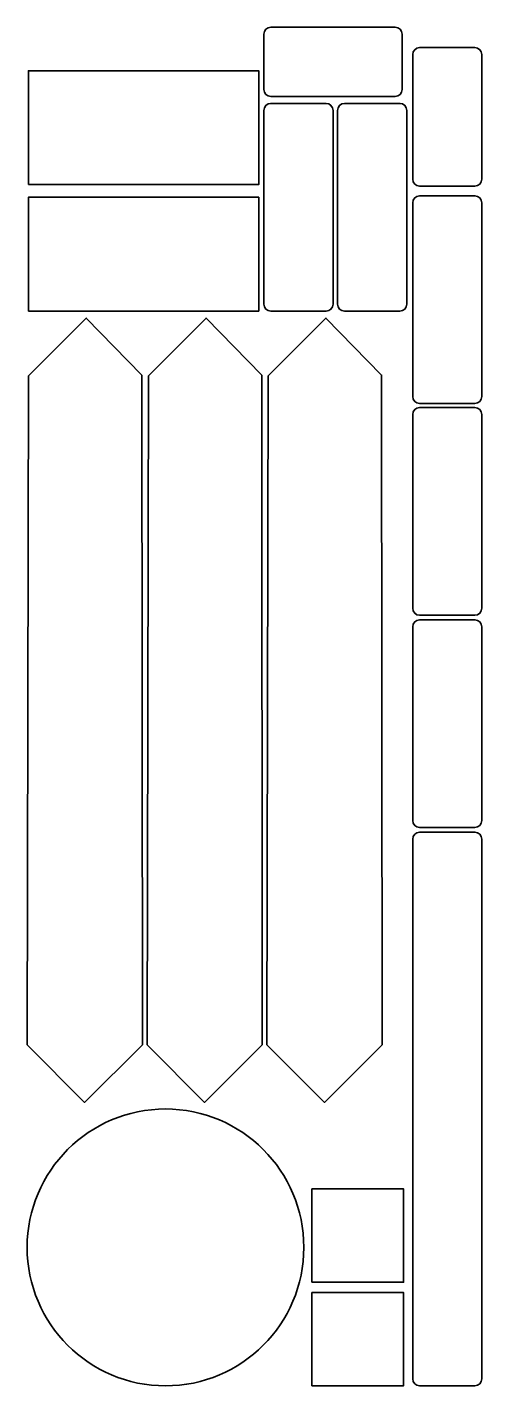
# Model space of a CAD drawing. Header units: inches. Extents: x 1055 to 2041, y -1779 to 1166.
import ezdxf

# ---------------------------------------------------------------- set-up
doc = ezdxf.new("R2010")
doc.units = ezdxf.units.IN
doc.header["$MEASUREMENT"] = 0
doc.layers.add('Capa 1', color=7, linetype='Continuous')

# ---------------------------------------------------------------- blocks, each defined once
blk = doc.blocks.new('block 2')
at = {"layer": 'Capa 1', "lineweight": 0}
blk.add_open_spline([(2025.7, -108.9), (2025.7, -108.9), (1905.7, -108.9), (1905.7, -108.9), (1897.4, -108.9), (1890.7, -102.2), (1890.7, -93.9), (1890.7, -93.9), (1890.7, 326.1), (1890.7, 326.1), (1890.7, 334.4), (1897.4, 341.1), (1905.7, 341.1), (1905.7, 341.1), (2025.7, 341.1), (2025.7, 341.1), (2034, 341.1), (2040.7, 334.4), (2040.7, 326.1), (2040.7, 326.1), (2040.7, -93.9), (2040.7, -93.9), (2040.7, -102.2), (2034, -108.9), (2025.7, -108.9)], degree=3, knots=[0, 0, 0, 0, 1, 1, 1, 2, 2, 2, 3, 3, 3, 4, 4, 4, 5, 5, 5, 6, 6, 6, 7, 7, 7, 8, 8, 8, 8], dxfattribs=at)
at = {"layer": 'Capa 1', "color": 250, "lineweight": 35, "true_color": 0x201815}
blk.add_open_spline([(2025.7, -108.9), (2025.7, -108.9), (1905.7, -108.9), (1905.7, -108.9), (1897.4, -108.9), (1890.7, -102.2), (1890.7, -93.9), (1890.7, -93.9), (1890.7, 326.1), (1890.7, 326.1), (1890.7, 334.4), (1897.4, 341.1), (1905.7, 341.1), (1905.7, 341.1), (2025.7, 341.1), (2025.7, 341.1), (2034, 341.1), (2040.7, 334.4), (2040.7, 326.1), (2040.7, 326.1), (2040.7, -93.9), (2040.7, -93.9), (2040.7, -102.2), (2034, -108.9), (2025.7, -108.9)], degree=3, knots=[0, 0, 0, 0, 1, 1, 1, 2, 2, 2, 3, 3, 3, 4, 4, 4, 5, 5, 5, 6, 6, 6, 7, 7, 7, 8, 8, 8, 8], dxfattribs=at)
blk = doc.blocks.new('block 3')
at = {"layer": 'Capa 1', "lineweight": 0}
blk.add_open_spline([(2025.7, 350.1), (2025.7, 350.1), (1905.7, 350.1), (1905.7, 350.1), (1897.4, 350.1), (1890.7, 356.8), (1890.7, 365.1), (1890.7, 365.1), (1890.7, 785.1), (1890.7, 785.1), (1890.7, 793.4), (1897.4, 800.1), (1905.7, 800.1), (1905.7, 800.1), (2025.7, 800.1), (2025.7, 800.1), (2034, 800.1), (2040.7, 793.4), (2040.7, 785.1), (2040.7, 785.1), (2040.7, 365.1), (2040.7, 365.1), (2040.7, 356.8), (2034, 350.1), (2025.7, 350.1)], degree=3, knots=[0, 0, 0, 0, 1, 1, 1, 2, 2, 2, 3, 3, 3, 4, 4, 4, 5, 5, 5, 6, 6, 6, 7, 7, 7, 8, 8, 8, 8], dxfattribs=at)
at = {"layer": 'Capa 1', "color": 250, "lineweight": 35, "true_color": 0x201815}
blk.add_open_spline([(2025.7, 350.1), (2025.7, 350.1), (1905.7, 350.1), (1905.7, 350.1), (1897.4, 350.1), (1890.7, 356.8), (1890.7, 365.1), (1890.7, 365.1), (1890.7, 785.1), (1890.7, 785.1), (1890.7, 793.4), (1897.4, 800.1), (1905.7, 800.1), (1905.7, 800.1), (2025.7, 800.1), (2025.7, 800.1), (2034, 800.1), (2040.7, 793.4), (2040.7, 785.1), (2040.7, 785.1), (2040.7, 365.1), (2040.7, 365.1), (2040.7, 356.8), (2034, 350.1), (2025.7, 350.1)], degree=3, knots=[0, 0, 0, 0, 1, 1, 1, 2, 2, 2, 3, 3, 3, 4, 4, 4, 5, 5, 5, 6, 6, 6, 7, 7, 7, 8, 8, 8, 8], dxfattribs=at)
blk = doc.blocks.new('block 4')
at = {"layer": 'Capa 1', "lineweight": 0}
blk.add_open_spline([(1862.9, 550.3), (1862.9, 550.3), (1742.9, 550.3), (1742.9, 550.3), (1734.6, 550.3), (1727.9, 557), (1727.9, 565.3), (1727.9, 565.3), (1727.9, 985.3), (1727.9, 985.3), (1727.9, 993.6), (1734.6, 1000.3), (1742.9, 1000.3), (1742.9, 1000.3), (1862.9, 1000.3), (1862.9, 1000.3), (1871.2, 1000.3), (1877.9, 993.6), (1877.9, 985.3), (1877.9, 985.3), (1877.9, 565.3), (1877.9, 565.3), (1877.9, 557), (1871.2, 550.3), (1862.9, 550.3)], degree=3, knots=[0, 0, 0, 0, 1, 1, 1, 2, 2, 2, 3, 3, 3, 4, 4, 4, 5, 5, 5, 6, 6, 6, 7, 7, 7, 8, 8, 8, 8], dxfattribs=at)
at = {"layer": 'Capa 1', "color": 250, "lineweight": 35, "true_color": 0x201815}
blk.add_open_spline([(1862.9, 550.3), (1862.9, 550.3), (1742.9, 550.3), (1742.9, 550.3), (1734.6, 550.3), (1727.9, 557), (1727.9, 565.3), (1727.9, 565.3), (1727.9, 985.3), (1727.9, 985.3), (1727.9, 993.6), (1734.6, 1000.3), (1742.9, 1000.3), (1742.9, 1000.3), (1862.9, 1000.3), (1862.9, 1000.3), (1871.2, 1000.3), (1877.9, 993.6), (1877.9, 985.3), (1877.9, 985.3), (1877.9, 565.3), (1877.9, 565.3), (1877.9, 557), (1871.2, 550.3), (1862.9, 550.3)], degree=3, knots=[0, 0, 0, 0, 1, 1, 1, 2, 2, 2, 3, 3, 3, 4, 4, 4, 5, 5, 5, 6, 6, 6, 7, 7, 7, 8, 8, 8, 8], dxfattribs=at)
blk = doc.blocks.new('block 5')
at = {"layer": 'Capa 1', "lineweight": 0}
blk.add_open_spline([(1702.9, 550.3), (1702.9, 550.3), (1582.9, 550.3), (1582.9, 550.3), (1574.6, 550.3), (1567.9, 557), (1567.9, 565.3), (1567.9, 565.3), (1567.9, 985.3), (1567.9, 985.3), (1567.9, 993.6), (1574.6, 1000.3), (1582.9, 1000.3), (1582.9, 1000.3), (1702.9, 1000.3), (1702.9, 1000.3), (1711.2, 1000.3), (1717.9, 993.6), (1717.9, 985.3), (1717.9, 985.3), (1717.9, 565.3), (1717.9, 565.3), (1717.9, 557), (1711.2, 550.3), (1702.9, 550.3)], degree=3, knots=[0, 0, 0, 0, 1, 1, 1, 2, 2, 2, 3, 3, 3, 4, 4, 4, 5, 5, 5, 6, 6, 6, 7, 7, 7, 8, 8, 8, 8], dxfattribs=at)
at = {"layer": 'Capa 1', "color": 250, "lineweight": 35, "true_color": 0x201815}
blk.add_open_spline([(1702.9, 550.3), (1702.9, 550.3), (1582.9, 550.3), (1582.9, 550.3), (1574.6, 550.3), (1567.9, 557), (1567.9, 565.3), (1567.9, 565.3), (1567.9, 985.3), (1567.9, 985.3), (1567.9, 993.6), (1574.6, 1000.3), (1582.9, 1000.3), (1582.9, 1000.3), (1702.9, 1000.3), (1702.9, 1000.3), (1711.2, 1000.3), (1717.9, 993.6), (1717.9, 985.3), (1717.9, 985.3), (1717.9, 565.3), (1717.9, 565.3), (1717.9, 557), (1711.2, 550.3), (1702.9, 550.3)], degree=3, knots=[0, 0, 0, 0, 1, 1, 1, 2, 2, 2, 3, 3, 3, 4, 4, 4, 5, 5, 5, 6, 6, 6, 7, 7, 7, 8, 8, 8, 8], dxfattribs=at)
blk = doc.blocks.new('block 6')
at = {"layer": 'Capa 1', "lineweight": 0}
blk.add_open_spline([(2025.7, -568.9), (2025.7, -568.9), (1905.7, -568.9), (1905.7, -568.9), (1897.4, -568.9), (1890.7, -562.2), (1890.7, -553.9), (1890.7, -553.9), (1890.7, -133.9), (1890.7, -133.9), (1890.7, -125.6), (1897.4, -118.9), (1905.7, -118.9), (1905.7, -118.9), (2025.7, -118.9), (2025.7, -118.9), (2034, -118.9), (2040.7, -125.6), (2040.7, -133.9), (2040.7, -133.9), (2040.7, -553.9), (2040.7, -553.9), (2040.7, -562.2), (2034, -568.9), (2025.7, -568.9)], degree=3, knots=[0, 0, 0, 0, 1, 1, 1, 2, 2, 2, 3, 3, 3, 4, 4, 4, 5, 5, 5, 6, 6, 6, 7, 7, 7, 8, 8, 8, 8], dxfattribs=at)
at = {"layer": 'Capa 1', "color": 250, "lineweight": 35, "true_color": 0x201815}
blk.add_open_spline([(2025.7, -568.9), (2025.7, -568.9), (1905.7, -568.9), (1905.7, -568.9), (1897.4, -568.9), (1890.7, -562.2), (1890.7, -553.9), (1890.7, -553.9), (1890.7, -133.9), (1890.7, -133.9), (1890.7, -125.6), (1897.4, -118.9), (1905.7, -118.9), (1905.7, -118.9), (2025.7, -118.9), (2025.7, -118.9), (2034, -118.9), (2040.7, -125.6), (2040.7, -133.9), (2040.7, -133.9), (2040.7, -553.9), (2040.7, -553.9), (2040.7, -562.2), (2034, -568.9), (2025.7, -568.9)], degree=3, knots=[0, 0, 0, 0, 1, 1, 1, 2, 2, 2, 3, 3, 3, 4, 4, 4, 5, 5, 5, 6, 6, 6, 7, 7, 7, 8, 8, 8, 8], dxfattribs=at)
blk = doc.blocks.new('block 8')
at = {"layer": 'Capa 1', "color": 250, "lineweight": 35, "true_color": 0x201815}
blk.add_lwpolyline([(1824.4, -1039.7), (1699.1, -1165), (1574.6, -1039.9), (1577.5, 409.8), (1702.7, 535), (1823.3, 411.4), (1824.4, -1039.7)], dxfattribs=at)
blk = doc.blocks.new('block 9')
at = {"layer": 'Capa 1', "color": 250, "lineweight": 35, "true_color": 0x201815}
blk.add_lwpolyline([(1564.4, -1039.7), (1439.1, -1165), (1314.6, -1039.9), (1317.5, 409.8), (1442.7, 535), (1563.3, 411.4), (1564.4, -1039.7)], dxfattribs=at)
blk = doc.blocks.new('block 10')
at = {"layer": 'Capa 1', "color": 250, "lineweight": 35, "true_color": 0x201815}
blk.add_lwpolyline([(1304.4, -1039.7), (1179.1, -1165), (1054.6, -1039.9), (1057.5, 409.8), (1182.7, 535), (1303.3, 411.4), (1304.4, -1039.7)], dxfattribs=at)
blk = doc.blocks.new('block 7')
at = {"layer": 'Capa 1'}
for name in ['block 10', 'block 9', 'block 8']:
    blk.add_blockref(name, (0, 0), dxfattribs=at)
blk = doc.blocks.new('block 11')
at = {"layer": 'Capa 1', "color": 250, "lineweight": 35, "true_color": 0x201815}
for points in [[(1672.3, -1554.7), (1870.9, -1554.7), (1870.9, -1352.5), (1672.3, -1352.5), (1672.3, -1554.7)], [(1672.3, -1779.1), (1870.9, -1779.1), (1870.9, -1577), (1672.3, -1577), (1672.3, -1779.1)]]:
    blk.add_lwpolyline(points, dxfattribs=at)

msp = doc.modelspace()

# ---------------------------------------------------------------- linework, layer by layer
at = {"layer": 'Capa 1', "color": 250, "lineweight": 35, "true_color": 0x201815}
for points in [[(1057.4, 824.3), (1556.7, 824.3), (1556.7, 1071), (1057.4, 1071), (1057.4, 824.3)], [(1057.4, 550.3), (1556.7, 550.3), (1556.7, 797), (1057.4, 797), (1057.4, 550.3)]]:
    msp.add_lwpolyline(points, dxfattribs=at)
for points, knots in [([(1567.9, 1030.6), (1567.9, 1030.6), (1567.9, 1150.6), (1567.9, 1150.6), (1567.9, 1158.9), (1574.6, 1165.6), (1582.9, 1165.6), (1582.9, 1165.6), (1852.9, 1165.6), (1852.9, 1165.6), (1861.2, 1165.6), (1867.9, 1158.9), (1867.9, 1150.6), (1867.9, 1150.6), (1867.9, 1030.6), (1867.9, 1030.6), (1867.9, 1022.3), (1861.2, 1015.6), (1852.9, 1015.6), (1852.9, 1015.6), (1582.9, 1015.6), (1582.9, 1015.6), (1574.6, 1015.6), (1567.9, 1022.3), (1567.9, 1030.6)], [0, 0, 0, 0, 1, 1, 1, 2, 2, 2, 3, 3, 3, 4, 4, 4, 5, 5, 5, 6, 6, 6, 7, 7, 7, 8, 8, 8, 8]), ([(2025.7, 821.2), (2025.7, 821.2), (1905.7, 821.2), (1905.7, 821.2), (1897.4, 821.2), (1890.7, 827.9), (1890.7, 836.2), (1890.7, 836.2), (1890.7, 1106.2), (1890.7, 1106.2), (1890.7, 1114.5), (1897.4, 1121.2), (1905.7, 1121.2), (1905.7, 1121.2), (2025.7, 1121.2), (2025.7, 1121.2), (2034, 1121.2), (2040.7, 1114.5), (2040.7, 1106.2), (2040.7, 1106.2), (2040.7, 836.2), (2040.7, 836.2), (2040.7, 827.9), (2034, 821.2), (2025.7, 821.2)], [0, 0, 0, 0, 1, 1, 1, 2, 2, 2, 3, 3, 3, 4, 4, 4, 5, 5, 5, 6, 6, 6, 7, 7, 7, 8, 8, 8, 8]), ([(1890.7, -1764.1), (1890.7, -1764.1), (1890.7, -594.1), (1890.7, -594.1), (1890.7, -585.8), (1897.4, -579.1), (1905.7, -579.1), (1905.7, -579.1), (2025.7, -579.1), (2025.7, -579.1), (2034, -579.1), (2040.7, -585.8), (2040.7, -594.1), (2040.7, -594.1), (2040.7, -1764.1), (2040.7, -1764.1), (2040.7, -1772.4), (2034, -1779.1), (2025.7, -1779.1), (2025.7, -1779.1), (1905.7, -1779.1), (1905.7, -1779.1), (1897.4, -1779.1), (1890.7, -1772.4), (1890.7, -1764.1)], [0, 0, 0, 0, 1, 1, 1, 2, 2, 2, 3, 3, 3, 4, 4, 4, 5, 5, 5, 6, 6, 6, 7, 7, 7, 8, 8, 8, 8]), ([(1654.6, -1479.1), (1654.6, -1644.8), (1520.3, -1779.1), (1354.6, -1779.1), (1188.9, -1779.1), (1054.6, -1644.8), (1054.6, -1479.1), (1054.6, -1313.4), (1188.9, -1179.1), (1354.6, -1179.1), (1520.3, -1179.1), (1654.6, -1313.4), (1654.6, -1479.1)], [0, 0, 0, 0, 1, 1, 1, 2, 2, 2, 3, 3, 3, 4, 4, 4, 4])]:
    msp.add_open_spline(points, degree=3, knots=knots, dxfattribs=at)

# ---------------------------------------------------------------- block references
at = {"layer": 'Capa 1'}
for name in ['block 5', 'block 4', 'block 3', 'block 7', 'block 2', 'block 6', 'block 11']:
    msp.add_blockref(name, (0, 0), dxfattribs=at)

doc.saveas('drawing.dxf')
